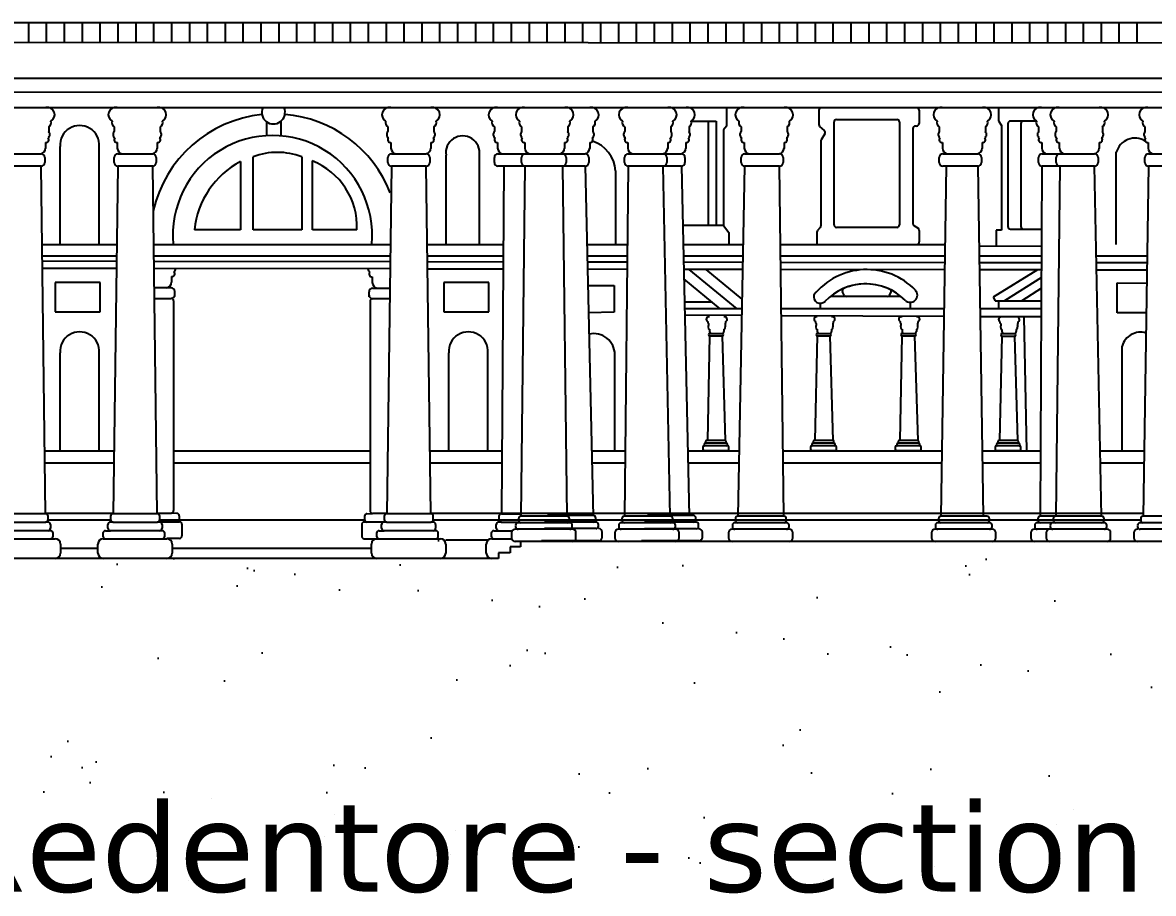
# Model space of a CAD drawing. Header units: metres. Extents: x 232 to 340, y 63 to 125.
# Drawn here: x 272.32 to 303.95, y 63.35 to 87.69 of the extents above; entities that cross this region are included whole.
import ezdxf

# ---------------------------------------------------------------- set-up
doc = ezdxf.new("R2010")
doc.units = ezdxf.units.M
for name, color, linetype in [('ceco.net 203 Il Redentore', 7, 'Continuous'), ('ceco.net Il Redentore DETAILS', 31, 'Continuous'), ('ceco.net Il Redentore LINES', 22, 'Continuous'), ('ceco.net Il Redentore WALLS CUT', 150, 'Continuous')]:
    doc.layers.add(name, color=color, linetype=linetype)

msp = doc.modelspace()

# ---------------------------------------------------------------- hatches: boundary and pattern name
at = {"layer": 'ceco.net Il Redentore WALLS CUT'}
h = msp.add_hatch(dxfattribs=at)
h.set_pattern_fill('AR-SAND', color=256, scale=0.1, style=0)
h.set_pattern_definition([(142.5, (620.6523, 47.1332), (0.160003, 4.894132), [0, -3.8608, 0, -4.318, 0, -4.1275]), (172.5, (620.652, 47.133), (-4.49523, 7.16825), [0, -2.0828, 0, -3.4798, 0, -1.3335]), (212.5, (623.7765, 47.1332), (-7.909924, 0.01437), [0, -1.27, 0, -4.572, 0, -5.969]), (222.5, (623.7765, 47.133), (-7.63556, 2.22929), [0, -0.635, 0, -2.9972, 0, -3.429])])
edge = h.paths.add_edge_path()
edge.add_line((324.765, 72.288), (337.626, 72.288))
edge.add_line((337.626, 72.288), (337.626, 63.388))
edge.add_line((337.626, 63.388), (237.503, 63.388))
edge.add_line((237.503, 63.388), (237.503, 71.658))
edge.add_line((242.231, 71.658), (237.503, 71.658))
edge.add_line((242.231, 71.808), (242.231, 71.658))
edge.add_line((242.561, 71.808), (242.231, 71.808))
edge.add_line((242.561, 71.958), (242.561, 71.808))
edge.add_line((242.891, 71.958), (242.561, 71.958))
edge.add_line((242.891, 72.108), (242.891, 71.958))
edge.add_line((243.221, 72.108), (242.891, 72.108))
edge.add_line((243.221, 72.258), (243.221, 72.108))
edge.add_line((243.551, 72.258), (243.221, 72.258))
edge.add_line((243.551, 72.408), (243.551, 72.258))
edge.add_line((243.881, 72.408), (243.551, 72.408))
edge.add_line((243.881, 72.558), (243.881, 72.408))
edge.add_line((244.211, 72.558), (243.881, 72.558))
edge.add_line((244.211, 72.708), (244.211, 72.558))
edge.add_line((282.669, 72.708), (244.211, 72.708))
edge.add_line((285.626, 72.708), (244.211, 72.708))
edge.add_line((285.439, 73.26), (286.001, 73.26))
edge.add_arc((285.498, 73.33), 0.07, 180, 270, ccw=False)
edge.add_arc((285.439, 72.858), 0.15, 180, 270, ccw=False)
edge.add_arc((285.439, 73.11), 0.15, 90, 180, ccw=False)
edge.add_line((285.289, 72.858), (285.289, 73.11))
edge.add_arc((288.432, 73.301), 0.1, 270, 360, ccw=False)
edge.add_line((288.432, 73.201), (286.833, 73.201))
edge.add_arc((291.232, 73.299), 0.1, 270, 360, ccw=False)
edge.add_line((291.232, 73.199), (289.633, 73.199))
edge.add_arc((286.098, 73.284), 0.1, 180, 270, ccw=False)
edge.add_arc((287.697, 73.284), 0.1, 270, 360, ccw=False)
edge.add_line((287.697, 73.184), (286.098, 73.184))
edge.add_arc((288.984, 73.284), 0.1, 180, 270, ccw=False)
edge.add_arc((290.584, 73.284), 0.1, 270, 360, ccw=False)
edge.add_line((290.584, 73.184), (288.984, 73.184))
edge.add_arc((292.161, 73.284), 0.1, 180, 270, ccw=False)
edge.add_arc((293.76, 73.284), 0.1, 270, 360, ccw=False)
edge.add_line((293.76, 73.184), (292.161, 73.184))
edge.add_line((285.626, 72.867), (285.626, 72.708))
edge.add_line((285.96, 72.867), (285.626, 72.867))
edge.add_line((285.96, 73.03), (285.96, 72.867))
edge.add_line((286.246, 73.03), (285.96, 73.03))
edge.add_line((286.246, 73.184), (286.246, 73.03))
edge.add_line((313.52, 73.184), (286.246, 73.184))
edge.add_line((324.018, 73.389), (313.52, 73.389))
edge.add_line((324.018, 73.389), (324.765, 73.389))
edge.add_line((324.765, 76.777), (324.765, 72.288))
edge.add_line((313.52, 73.389), (313.52, 73.184))

# ---------------------------------------------------------------- linework, layer by layer
at = {"layer": 'ceco.net Il Redentore DETAILS'}
for p, q in [((272.493, 87.11), (272.493, 87.686)), ((272.993, 87.11), (272.993, 87.686)), ((273.493, 87.11), (273.493, 87.686)), ((273.993, 87.11), (273.993, 87.686)), ((274.493, 87.11), (274.493, 87.686)), ((274.993, 87.11), (274.993, 87.686)), ((275.493, 87.11), (275.493, 87.686)), ((275.993, 87.11), (275.993, 87.686)), ((276.493, 87.11), (276.493, 87.686)), ((276.993, 87.11), (276.993, 87.686)), ((277.493, 87.11), (277.493, 87.686)), ((277.993, 87.11), (277.993, 87.686)), ((278.493, 87.11), (278.493, 87.686)), ((278.993, 87.11), (278.993, 87.686)), ((279.493, 87.11), (279.493, 87.686)), ((279.993, 87.11), (279.993, 87.686)), ((280.493, 87.11), (280.493, 87.686)), ((280.993, 87.11), (280.993, 87.686)), ((281.493, 87.11), (281.493, 87.686)), ((281.993, 87.11), (281.993, 87.686)), ((282.493, 87.11), (282.493, 87.686)), ((282.993, 87.11), (282.993, 87.686)), ((283.493, 87.11), (283.493, 87.686)), ((283.993, 87.11), (283.993, 87.686)), ((284.493, 87.11), (284.493, 87.686)), ((284.993, 87.11), (284.993, 87.686)), ((285.493, 87.11), (285.493, 87.686)), ((285.993, 87.11), (285.993, 87.686)), ((286.493, 87.11), (286.493, 87.686)), ((286.993, 87.11), (286.993, 87.686)), ((287.493, 87.11), (287.493, 87.686)), ((287.993, 87.11), (287.993, 87.686)), ((288.493, 87.11), (288.493, 87.686)), ((288.993, 87.11), (288.993, 87.686)), ((289.493, 87.11), (289.493, 87.686)), ((289.993, 87.11), (289.993, 87.686)), ((290.493, 87.11), (290.493, 87.686)), ((290.993, 87.11), (290.993, 87.686)), ((291.493, 87.11), (291.493, 87.686)), ((291.993, 87.11), (291.993, 87.686)), ((292.493, 87.11), (292.493, 87.686)), ((292.993, 87.11), (292.993, 87.686)), ((293.493, 87.11), (293.493, 87.686)), ((293.993, 87.11), (293.993, 87.686)), ((294.493, 87.11), (294.493, 87.686)), ((294.993, 87.11), (294.993, 87.686)), ((295.493, 87.11), (295.493, 87.686)), ((295.993, 87.11), (295.993, 87.686)), ((296.493, 87.11), (296.493, 87.686)), ((296.993, 87.11), (296.993, 87.686)), ((297.493, 87.11), (297.493, 87.686)), ((297.993, 87.11), (297.993, 87.686)), ((298.493, 87.11), (298.493, 87.686)), ((298.993, 87.11), (298.993, 87.686)), ((299.493, 87.11), (299.493, 87.686)), ((299.993, 87.11), (299.993, 87.686)), ((300.493, 87.11), (300.493, 87.686)), ((300.993, 87.11), (300.993, 87.686)), ((301.493, 87.11), (301.493, 87.686)), ((301.993, 87.11), (301.993, 87.686)), ((302.493, 87.11), (302.493, 87.686)), ((302.993, 87.11), (302.993, 87.686)), ((303.493, 87.11), (303.493, 87.686)), ((273.053, 84.776), (273.053, 84.639)), ((274.881, 84.776), (274.881, 84.639)), ((276.172, 84.776), (276.172, 84.639)), ((282.534, 84.776), (282.534, 84.639)), ((283.825, 84.776), (283.825, 84.639)), ((285.515, 84.776), (285.515, 84.639)), ((286.276, 84.776), (286.276, 84.639)), ((287.568, 84.776), (287.568, 84.639)), ((288.271, 84.776), (288.271, 84.639)), ((289.159, 84.776), (289.159, 84.639)), ((290.45, 84.776), (290.45, 84.639)), ((290.96, 84.776), (290.96, 84.639)), ((292.415, 84.776), (292.415, 84.639)), ((293.706, 84.776), (293.706, 84.639)), ((297.957, 84.776), (297.957, 84.639)), ((299.249, 84.776), (299.249, 84.639)), ((300.734, 84.776), (300.734, 84.639)), ((301.226, 84.776), (301.226, 84.639)), ((302.518, 84.776), (302.518, 84.639)), ((303.71, 84.776), (303.71, 84.639)), ((272.965, 84.338), (272.965, 84.172)), ((274.969, 84.338), (274.969, 84.172)), ((276.084, 84.338), (276.084, 84.172)), ((282.622, 84.338), (282.622, 84.172)), ((283.737, 84.338), (283.737, 84.172)), ((285.603, 84.338), (285.603, 84.172)), ((286.364, 84.338), (286.364, 84.172)), ((287.479, 84.338), (287.479, 84.172)), ((288.183, 84.338), (288.183, 84.172)), ((289.247, 84.338), (289.247, 84.172)), ((290.362, 84.338), (290.362, 84.172)), ((290.871, 84.338), (290.871, 84.172)), ((292.503, 84.338), (292.503, 84.172)), ((293.618, 84.338), (293.618, 84.172)), ((298.045, 84.338), (298.045, 84.172)), ((299.16, 84.338), (299.16, 84.172)), ((300.823, 84.338), (300.823, 84.172)), ((301.315, 84.338), (301.315, 84.172)), ((302.43, 84.338), (302.43, 84.172)), ((303.798, 84.338), (303.798, 84.172)), ((271.987, 84.017), (272.828, 84.017)), ((272.828, 84.017), (272.838, 84.017)), ((272.938, 83.917), (272.938, 83.777)), ((274.88, 83.777), (274.88, 83.917)), ((274.98, 84.017), (275.106, 84.017)), ((275.106, 84.017), (275.947, 84.017)), ((275.947, 84.017), (275.958, 84.017)), ((276.058, 83.917), (276.058, 83.777)), ((282.533, 83.777), (282.533, 83.917)), ((282.633, 84.017), (282.759, 84.017)), ((282.759, 84.017), (283.6, 84.017)), ((283.6, 84.017), (283.61, 84.017)), ((283.71, 83.917), (283.71, 83.777)), ((285.514, 83.777), (285.514, 83.917)), ((285.614, 84.017), (285.74, 84.017)), ((285.74, 84.017), (286.581, 84.017)), ((286.276, 83.777), (286.276, 83.917)), ((286.376, 84.017), (286.502, 84.017)), ((286.502, 84.017), (287.342, 84.017)), ((287.205, 84.017), (288.046, 84.017)), ((287.342, 84.017), (287.353, 84.017)), ((287.524, 83.917), (287.524, 83.777)), ((288.046, 84.017), (288.056, 84.017)), ((288.156, 83.917), (288.156, 83.777)), ((289.158, 83.777), (289.158, 83.917)), ((289.258, 84.017), (289.384, 84.017)), ((289.384, 84.017), (290.225, 84.017)), ((289.894, 84.017), (290.734, 84.017)), ((290.225, 84.017), (290.235, 84.017)), ((290.335, 83.917), (290.335, 83.777)), ((290.734, 84.017), (290.745, 84.017)), ((290.845, 83.917), (290.845, 83.777)), ((292.414, 83.777), (292.414, 83.917)), ((292.514, 84.017), (292.64, 84.017)), ((292.64, 84.017), (293.481, 84.017)), ((293.481, 84.017), (293.491, 84.017)), ((293.591, 83.917), (293.591, 83.777)), ((297.956, 83.777), (297.956, 83.917)), ((298.056, 84.017), (298.183, 84.017)), ((298.183, 84.017), (299.023, 84.017)), ((299.023, 84.017), (299.034, 84.017)), ((299.134, 83.917), (299.134, 83.777)), ((300.734, 83.777), (300.734, 83.917)), ((300.834, 84.017), (300.96, 84.017)), ((300.96, 84.017), (301.8, 84.017)), ((301.226, 83.777), (301.226, 83.917)), ((301.326, 84.017), (301.452, 84.017)), ((301.452, 84.017), (302.293, 84.017)), ((302.293, 84.017), (302.303, 84.017)), ((302.403, 83.917), (302.403, 83.777)), ((303.709, 83.777), (303.709, 83.917)), ((303.809, 84.017), (303.935, 84.017)), ((303.935, 84.017), (304.776, 84.017)), ((272.838, 83.677), (271.861, 83.677)), ((272.965, 73.959), (272.838, 83.677)), ((274.98, 83.677), (274.851, 73.959)), ((275.958, 83.677), (274.98, 83.677)), ((276.085, 73.959), (275.958, 83.677)), ((282.633, 83.677), (282.504, 73.959)), ((283.61, 83.677), (282.633, 83.677)), ((283.737, 73.959), (283.61, 83.677)), ((286.592, 83.677), (285.614, 83.677)), ((285.781, 83.677), (285.713, 73.959)), ((286.263, 73.891), (286.376, 83.677)), ((287.353, 83.677), (286.376, 83.677)), ((288.056, 83.677), (287.079, 83.677)), ((287.424, 83.677), (287.545, 73.891)), ((288.056, 83.677), (288.281, 73.891)), ((289.258, 83.677), (289.15, 73.891)), ((290.235, 83.677), (289.258, 83.677)), ((290.745, 83.677), (289.767, 83.677)), ((290.432, 73.891), (290.235, 83.677)), ((290.745, 83.677), (290.961, 73.901)), ((292.514, 83.677), (292.327, 73.891)), ((293.491, 83.677), (292.514, 83.677)), ((293.609, 73.891), (293.491, 83.677)), ((298.007, 73.891), (298.156, 83.677)), ((299.034, 83.677), (298.056, 83.677)), ((299.034, 83.677), (299.189, 73.891)), ((300.785, 73.891), (300.834, 83.677)), ((301.811, 83.677), (300.834, 83.677)), ((301.326, 83.677), (301.216, 73.891)), ((302.303, 83.677), (301.326, 83.677)), ((302.498, 73.891), (302.303, 83.677)), ((303.809, 83.677), (303.663, 73.891)), ((304.786, 83.677), (303.809, 83.677)), ((272.965, 73.959), (271.732, 73.959)), ((271.732, 73.726), (272.965, 73.726)), ((273.03, 73.726), (272.965, 73.726)), ((273.035, 73.796), (273.035, 73.889)), ((274.851, 73.726), (274.775, 73.726)), ((274.781, 73.889), (274.781, 73.796)), ((276.085, 73.959), (274.851, 73.959)), ((274.851, 73.726), (276.085, 73.726)), ((276.15, 73.726), (276.085, 73.726)), ((276.155, 73.796), (276.155, 73.889)), ((282.504, 73.726), (282.428, 73.726)), ((282.434, 73.889), (282.434, 73.796)), ((283.737, 73.959), (282.504, 73.959)), ((282.504, 73.726), (283.737, 73.726)), ((283.802, 73.726), (283.737, 73.726)), ((283.807, 73.796), (283.807, 73.889)), ((285.713, 73.726), (285.637, 73.726)), ((285.643, 73.889), (285.643, 73.796)), ((285.713, 73.959), (286.264, 73.959)), ((285.713, 73.726), (286.216, 73.726)), ((287.545, 73.707), (286.177, 73.707)), ((286.193, 73.821), (286.193, 73.777)), ((287.545, 73.891), (286.263, 73.891)), ((288.281, 73.724), (286.912, 73.724)), ((288.281, 73.907), (286.998, 73.907)), ((287.622, 73.707), (287.545, 73.707)), ((287.615, 73.777), (287.615, 73.821)), ((288.357, 73.724), (288.281, 73.724)), ((288.351, 73.794), (288.351, 73.837)), ((290.432, 73.707), (289.063, 73.707)), ((289.08, 73.821), (289.08, 73.777)), ((290.432, 73.891), (289.15, 73.891)), ((291.081, 73.722), (289.712, 73.722)), ((291.081, 73.905), (289.799, 73.905)), ((290.508, 73.707), (290.432, 73.707)), ((290.502, 73.777), (290.502, 73.821)), ((291.157, 73.722), (291.081, 73.722)), ((291.151, 73.792), (291.151, 73.835)), ((293.609, 73.707), (292.24, 73.707)), ((292.257, 73.821), (292.257, 73.777)), ((293.609, 73.891), (292.327, 73.891)), ((293.685, 73.707), (293.609, 73.707)), ((293.679, 73.777), (293.679, 73.821)), ((299.289, 73.707), (297.92, 73.707)), ((297.937, 73.821), (297.937, 73.777)), ((299.289, 73.891), (298.007, 73.891)), ((299.365, 73.707), (299.289, 73.707)), ((299.359, 73.777), (299.359, 73.821)), ((302.068, 73.707), (300.699, 73.707)), ((300.715, 73.821), (300.715, 73.777)), ((302.068, 73.891), (300.785, 73.891)), ((302.498, 73.707), (301.129, 73.707)), ((301.146, 73.821), (301.146, 73.777)), ((302.498, 73.891), (301.216, 73.891)), ((302.574, 73.707), (302.498, 73.707)), ((302.568, 73.777), (302.568, 73.821)), ((305.744, 73.707), (303.576, 73.707)), ((303.593, 73.821), (303.593, 73.777)), ((305.064, 73.891), (303.663, 73.891)), ((273.03, 73.484), (271.655, 73.484)), ((273.105, 73.484), (273.03, 73.484)), ((273.1, 73.656), (273.1, 73.554)), ((273.175, 73.33), (273.175, 73.414)), ((274.567, 73.414), (274.567, 73.33)), ((274.637, 73.484), (274.775, 73.484)), ((274.705, 73.554), (274.705, 73.656)), ((276.15, 73.484), (274.775, 73.484)), ((276.224, 73.484), (276.15, 73.484)), ((276.22, 73.656), (276.22, 73.554)), ((276.294, 73.33), (276.294, 73.414)), ((282.219, 73.414), (282.219, 73.33)), ((282.289, 73.484), (282.428, 73.484)), ((282.358, 73.554), (282.358, 73.656)), ((283.802, 73.484), (282.428, 73.484)), ((283.877, 73.484), (283.802, 73.484)), ((283.872, 73.656), (283.872, 73.554)), ((283.947, 73.33), (283.947, 73.414)), ((285.428, 73.414), (285.428, 73.33)), ((285.498, 73.484), (285.637, 73.484)), ((285.567, 73.554), (285.567, 73.656)), ((285.637, 73.484), (286.017, 73.484)), ((285.998, 73.424), (285.998, 73.284)), ((287.697, 73.524), (286.098, 73.524)), ((286.107, 73.628), (286.107, 73.585)), ((287.622, 73.524), (286.177, 73.524)), ((288.357, 73.541), (286.912, 73.541)), ((287.692, 73.594), (287.692, 73.637)), ((287.797, 73.284), (287.797, 73.424)), ((288.427, 73.611), (288.427, 73.654)), ((288.532, 73.301), (288.532, 73.441)), ((288.884, 73.424), (288.884, 73.284)), ((290.584, 73.524), (288.984, 73.524)), ((288.993, 73.628), (288.993, 73.585)), ((290.508, 73.524), (289.063, 73.524)), ((291.157, 73.539), (289.712, 73.539)), ((290.578, 73.594), (290.578, 73.637)), ((290.684, 73.284), (290.684, 73.424)), ((291.227, 73.609), (291.227, 73.652)), ((291.332, 73.299), (291.332, 73.439)), ((292.061, 73.424), (292.061, 73.284)), ((293.76, 73.524), (292.161, 73.524)), ((292.17, 73.628), (292.17, 73.585)), ((293.685, 73.524), (292.24, 73.524)), ((293.755, 73.594), (293.755, 73.637)), ((293.86, 73.284), (293.86, 73.424)), ((297.741, 73.424), (297.741, 73.284)), ((299.44, 73.524), (297.841, 73.524)), ((297.85, 73.628), (297.85, 73.585)), ((299.365, 73.524), (297.92, 73.524)), ((299.435, 73.594), (299.435, 73.637)), ((299.54, 73.284), (299.54, 73.424)), ((300.52, 73.424), (300.52, 73.284)), ((302.219, 73.524), (300.62, 73.524)), ((300.629, 73.628), (300.629, 73.585)), ((302.144, 73.524), (300.699, 73.524)), ((300.95, 73.424), (300.95, 73.284)), ((302.65, 73.524), (301.05, 73.524)), ((301.059, 73.628), (301.059, 73.585)), ((302.574, 73.524), (301.129, 73.524)), ((302.644, 73.594), (302.644, 73.637)), ((302.75, 73.284), (302.75, 73.424)), ((303.397, 73.424), (303.397, 73.284)), ((303.506, 73.628), (303.506, 73.585)), ((305.021, 73.524), (303.576, 73.524)), ((271.458, 73.26), (273.232, 73.26)), ((271.517, 73.26), (273.105, 73.26)), ((273.382, 73.11), (273.382, 72.858)), ((274.427, 72.858), (274.427, 73.11)), ((274.577, 73.26), (276.352, 73.26)), ((274.637, 73.26), (276.224, 73.26)), ((276.502, 73.11), (276.502, 72.858)), ((282.08, 72.858), (282.08, 73.11)), ((282.23, 73.26), (284.004, 73.26)), ((282.289, 73.26), (283.877, 73.26)), ((284.154, 73.11), (284.154, 72.858)), ((285.289, 72.858), (285.289, 73.11)), ((285.439, 73.26), (286.001, 73.26)), ((287.697, 73.184), (286.098, 73.184)), ((288.432, 73.201), (286.833, 73.201)), ((290.584, 73.184), (288.984, 73.184)), ((291.232, 73.199), (289.633, 73.199)), ((293.76, 73.184), (292.161, 73.184)), ((299.44, 73.184), (297.841, 73.184)), ((302.219, 73.184), (300.62, 73.184)), ((302.65, 73.184), (301.05, 73.184)), ((305.097, 73.184), (303.497, 73.184)), ((273.232, 72.708), (271.458, 72.708)), ((273.382, 72.708), (273.382, 72.708)), ((273.382, 72.708), (273.382, 72.708)), ((276.352, 72.708), (274.577, 72.708)), ((276.502, 72.708), (276.502, 72.708)), ((276.502, 72.708), (276.502, 72.708)), ((284.004, 72.708), (282.23, 72.708)), ((284.154, 72.708), (284.154, 72.708)), ((284.154, 72.708), (284.154, 72.708))]:
    msp.add_line(p, q, dxfattribs=at)
for centre, radius, start, end in [((273.014, 85.112), 0.203, 299.1046, 103.0811), ((274.92, 85.112), 0.203, 76.9189, 240.8954), ((276.134, 85.112), 0.203, 299.1046, 103.0811), ((282.573, 85.112), 0.203, 76.9189, 240.8954), ((283.786, 85.112), 0.203, 299.1046, 103.0811), ((285.554, 85.112), 0.203, 76.9189, 240.8954), ((286.315, 85.112), 0.203, 76.9189, 240.8954), ((287.529, 85.112), 0.203, 299.1046, 103.0811), ((288.232, 85.112), 0.203, 299.1046, 103.0811), ((289.198, 85.112), 0.203, 76.9189, 240.8954), ((290.411, 85.112), 0.203, 299.1046, 103.0811), ((290.921, 85.112), 0.203, 299.1046, 103.0811), ((292.454, 85.112), 0.203, 76.9189, 240.8954), ((293.667, 85.112), 0.203, 299.1046, 103.0811), ((297.996, 85.112), 0.203, 76.9189, 240.8954), ((299.21, 85.112), 0.203, 299.1046, 103.0811), ((300.773, 85.112), 0.203, 76.9189, 240.8954), ((301.265, 85.112), 0.203, 76.9189, 240.8954), ((302.479, 85.112), 0.203, 299.1046, 103.0811), ((303.749, 85.112), 0.203, 76.9189, 240.8954), ((272.991, 84.889), 0.129, 298.4389, 20.2343), ((274.943, 84.889), 0.129, 159.7657, 241.5611), ((276.111, 84.889), 0.129, 298.4389, 20.2343), ((282.595, 84.889), 0.129, 159.7657, 241.5611), ((283.763, 84.889), 0.129, 298.4389, 20.2343), ((285.577, 84.889), 0.129, 159.7657, 241.5611), ((286.338, 84.889), 0.129, 159.7657, 241.5611), ((287.506, 84.889), 0.129, 298.4389, 20.2343), ((288.209, 84.889), 0.129, 298.4389, 20.2343), ((289.22, 84.889), 0.129, 159.7657, 241.5611), ((290.388, 84.889), 0.129, 298.4389, 20.2343), ((290.898, 84.889), 0.129, 298.4389, 20.2343), ((292.476, 84.889), 0.129, 159.7657, 241.5611), ((293.644, 84.889), 0.129, 298.4389, 20.2343), ((298.019, 84.889), 0.129, 159.7657, 241.5611), ((299.187, 84.889), 0.129, 298.4389, 20.2343), ((300.796, 84.889), 0.129, 159.7657, 241.5611), ((301.288, 84.889), 0.129, 159.7657, 241.5611), ((302.456, 84.889), 0.129, 298.4389, 20.2343), ((303.771, 84.889), 0.129, 159.7657, 241.5611), ((272.978, 84.412), 0.0757, 259.5452, 42.7532), ((272.969, 84.559), 0.115, 304.0141, 43.7071), ((274.965, 84.559), 0.115, 136.2929, 235.9859), ((274.956, 84.412), 0.0757, 137.2468, 280.4548), ((276.098, 84.412), 0.0757, 259.5452, 42.7532), ((276.089, 84.559), 0.115, 304.0141, 43.7071), ((282.617, 84.559), 0.115, 136.2929, 235.9859), ((282.608, 84.412), 0.0757, 137.2468, 280.4548), ((283.751, 84.412), 0.0757, 259.5452, 42.7532), ((283.742, 84.559), 0.115, 304.0141, 43.7071), ((285.599, 84.559), 0.115, 136.2929, 235.9859), ((285.59, 84.412), 0.0757, 137.2468, 280.4548), ((286.36, 84.559), 0.115, 136.2929, 235.9859), ((286.351, 84.412), 0.0757, 137.2468, 280.4548), ((287.493, 84.412), 0.0757, 259.5452, 42.7532), ((287.484, 84.559), 0.115, 304.0141, 43.7071), ((288.196, 84.412), 0.0757, 259.5452, 42.7532), ((288.187, 84.559), 0.115, 304.0141, 43.7071), ((289.242, 84.559), 0.115, 136.2929, 235.9859), ((289.233, 84.412), 0.0757, 137.2468, 280.4548), ((290.376, 84.412), 0.0757, 259.5452, 42.7532), ((290.367, 84.559), 0.115, 304.0141, 43.7071), ((290.885, 84.412), 0.0757, 259.5452, 42.7532), ((290.876, 84.559), 0.115, 304.0141, 43.7071), ((292.498, 84.559), 0.115, 136.2929, 235.9859), ((292.489, 84.412), 0.0757, 137.2468, 280.4548), ((293.631, 84.412), 0.0757, 259.5452, 42.7532), ((293.623, 84.559), 0.115, 304.0141, 43.7071), ((298.041, 84.559), 0.115, 136.2929, 235.9859), ((298.032, 84.412), 0.0757, 137.2468, 280.4548), ((299.174, 84.412), 0.0757, 259.5452, 42.7532), ((299.165, 84.559), 0.115, 304.0141, 43.7071), ((300.818, 84.559), 0.115, 136.2929, 235.9859), ((300.809, 84.412), 0.0757, 137.2468, 280.4548), ((301.31, 84.559), 0.115, 136.2929, 235.9859), ((301.301, 84.412), 0.0757, 137.2468, 280.4548), ((302.443, 84.412), 0.0757, 259.5452, 42.7532), ((302.434, 84.559), 0.115, 304.0141, 43.7071), ((303.793, 84.559), 0.115, 136.2929, 235.9859), ((303.784, 84.412), 0.0757, 137.2468, 280.4548), ((272.797, 84.183), 0.168, 280.6169, 356.4944), ((275.137, 84.183), 0.168, 183.5056, 259.3831), ((275.916, 84.183), 0.168, 280.6169, 356.4944), ((282.79, 84.183), 0.168, 183.5056, 259.3831), ((283.569, 84.183), 0.168, 280.6169, 356.4944), ((285.771, 84.183), 0.168, 183.5056, 259.3831), ((286.533, 84.183), 0.168, 183.5056, 259.3831), ((287.311, 84.183), 0.168, 280.6169, 356.4944), ((288.014, 84.183), 0.168, 280.6169, 356.4944), ((289.415, 84.183), 0.168, 183.5056, 259.3831), ((290.194, 84.183), 0.168, 280.6169, 356.4944), ((290.703, 84.183), 0.168, 280.6169, 356.4944), ((292.671, 84.183), 0.168, 183.5056, 259.3831), ((293.45, 84.183), 0.168, 280.6169, 356.4944), ((298.214, 84.183), 0.168, 183.5056, 259.3831), ((298.992, 84.183), 0.168, 280.6169, 356.4944), ((300.991, 84.183), 0.168, 183.5056, 259.3831), ((301.483, 84.183), 0.168, 183.5056, 259.3831), ((302.261, 84.183), 0.168, 280.6169, 356.4944), ((303.966, 84.183), 0.168, 183.5056, 259.3831), ((272.838, 83.917), 0.1, 0, 90), ((274.98, 83.917), 0.1, 90, 180), ((275.958, 83.917), 0.1, 0, 90), ((282.633, 83.917), 0.1, 90, 180), ((283.61, 83.917), 0.1, 0, 90), ((285.614, 83.917), 0.1, 90, 180), ((286.376, 83.917), 0.1, 90, 180), ((287.424, 83.917), 0.1, 0, 90), ((288.056, 83.917), 0.1, 0, 90), ((289.258, 83.917), 0.1, 90, 180), ((290.235, 83.917), 0.1, 0, 90), ((290.745, 83.917), 0.1, 0, 90), ((292.514, 83.917), 0.1, 90, 180), ((293.491, 83.917), 0.1, 0, 90), ((298.056, 83.917), 0.1, 90, 180), ((299.034, 83.917), 0.1, 0, 90), ((300.834, 83.917), 0.1, 90, 180), ((301.326, 83.917), 0.1, 90, 180), ((302.303, 83.917), 0.1, 0, 90), ((303.809, 83.917), 0.1, 90, 180), ((272.838, 83.777), 0.1, 270, 0), ((274.98, 83.777), 0.1, 180, 270), ((275.958, 83.777), 0.1, 270, 0), ((282.633, 83.777), 0.1, 180, 270), ((283.61, 83.777), 0.1, 270, 0), ((285.614, 83.777), 0.1, 180, 270), ((286.376, 83.777), 0.1, 180, 270), ((287.424, 83.777), 0.1, 270, 0), ((288.056, 83.777), 0.1, 270, 0), ((289.258, 83.777), 0.1, 180, 270), ((290.235, 83.777), 0.1, 270, 0), ((290.745, 83.777), 0.1, 270, 0), ((292.514, 83.777), 0.1, 180, 270), ((293.491, 83.777), 0.1, 270, 0), ((298.056, 83.777), 0.1, 180, 270), ((299.034, 83.777), 0.1, 270, 0), ((300.834, 83.777), 0.1, 180, 270), ((301.326, 83.777), 0.1, 180, 270), ((302.303, 83.777), 0.1, 270, 0), ((303.809, 83.777), 0.1, 180, 270), ((272.965, 73.889), 0.07, 360, 90), ((272.965, 73.796), 0.07, 270, 0), ((273.03, 73.656), 0.07, 0, 90), ((274.775, 73.656), 0.07, 90, 180), ((274.851, 73.889), 0.07, 90, 180), ((274.851, 73.796), 0.07, 180, 270), ((276.085, 73.889), 0.07, 360, 90), ((276.085, 73.796), 0.07, 270, 0), ((276.15, 73.656), 0.07, 0, 90), ((282.428, 73.656), 0.07, 90, 180), ((282.504, 73.889), 0.07, 90, 180), ((282.504, 73.796), 0.07, 180, 270), ((283.737, 73.889), 0.07, 360, 90), ((283.737, 73.796), 0.07, 270, 0), ((283.802, 73.656), 0.07, 0, 90), ((285.637, 73.656), 0.07, 90, 180), ((285.713, 73.889), 0.07, 90, 180), ((285.713, 73.796), 0.07, 180, 270), ((286.177, 73.637), 0.07, 90, 180), ((286.263, 73.821), 0.07, 90, 180), ((286.263, 73.777), 0.07, 180, 270), ((287.545, 73.821), 0.07, 0, 90), ((287.545, 73.777), 0.07, 270, 0), ((287.622, 73.637), 0.07, 0, 90), ((288.281, 73.837), 0.07, 0, 90), ((288.281, 73.794), 0.07, 270, 0), ((288.357, 73.654), 0.07, 0, 90), ((289.063, 73.637), 0.07, 90, 180), ((289.15, 73.821), 0.07, 90, 180), ((289.15, 73.777), 0.07, 180, 270), ((290.432, 73.821), 0.07, 0, 90), ((290.432, 73.777), 0.07, 270, 0), ((290.508, 73.637), 0.07, 0, 90), ((291.081, 73.835), 0.07, 0, 90), ((291.081, 73.792), 0.07, 270, 0), ((291.157, 73.652), 0.07, 0, 90), ((292.24, 73.637), 0.07, 90, 180), ((292.327, 73.821), 0.07, 90, 180), ((292.327, 73.777), 0.07, 180, 270), ((293.609, 73.821), 0.07, 0, 90), ((293.609, 73.777), 0.07, 270, 0), ((293.685, 73.637), 0.07, 0, 90), ((297.92, 73.637), 0.07, 90, 180), ((298.007, 73.821), 0.07, 90, 180), ((298.007, 73.777), 0.07, 180, 270), ((299.289, 73.821), 0.07, 0, 90), ((299.289, 73.777), 0.07, 270, 0), ((299.365, 73.637), 0.07, 0, 90), ((300.699, 73.637), 0.07, 90, 180), ((300.785, 73.821), 0.07, 90, 180), ((300.785, 73.777), 0.07, 180, 270), ((301.129, 73.637), 0.07, 90, 180), ((301.216, 73.821), 0.07, 90, 180), ((301.216, 73.777), 0.07, 180, 270), ((302.498, 73.821), 0.07, 0, 90), ((302.498, 73.777), 0.07, 270, 0), ((302.574, 73.637), 0.07, 0, 90), ((303.576, 73.637), 0.07, 90, 180), ((303.663, 73.821), 0.07, 90, 180), ((303.663, 73.777), 0.07, 180, 270), ((273.03, 73.554), 0.07, 270, 0), ((273.105, 73.414), 0.07, 0, 90), ((274.637, 73.414), 0.07, 90, 180), ((274.775, 73.554), 0.07, 180, 270), ((276.15, 73.554), 0.07, 270, 0), ((276.224, 73.414), 0.07, 0, 90), ((282.289, 73.414), 0.07, 90, 180), ((282.428, 73.554), 0.07, 180, 270), ((283.802, 73.554), 0.07, 270, 0), ((283.877, 73.414), 0.07, 0, 90), ((285.498, 73.414), 0.07, 90, 180), ((285.637, 73.554), 0.07, 180, 270), ((286.098, 73.424), 0.1, 90, 180), ((286.177, 73.594), 0.07, 180, 270), ((287.622, 73.594), 0.07, 270, 0), ((287.697, 73.424), 0.1, 0, 90), ((288.357, 73.611), 0.07, 270, 0), ((288.432, 73.441), 0.1, 0, 90), ((288.984, 73.424), 0.1, 90, 180), ((289.063, 73.594), 0.07, 180, 270), ((290.508, 73.594), 0.07, 270, 0), ((290.584, 73.424), 0.1, 0, 90), ((291.157, 73.609), 0.07, 270, 0), ((291.232, 73.439), 0.1, 0, 90), ((292.161, 73.424), 0.1, 90, 180), ((292.24, 73.594), 0.07, 180, 270), ((293.685, 73.594), 0.07, 270, 0), ((293.76, 73.424), 0.1, 0, 90), ((297.841, 73.424), 0.1, 90, 180), ((297.92, 73.594), 0.07, 180, 270), ((299.365, 73.594), 0.07, 270, 0), ((299.44, 73.424), 0.1, 0, 90), ((300.62, 73.424), 0.1, 90, 180), ((300.699, 73.594), 0.07, 180, 270), ((301.05, 73.424), 0.1, 90, 180), ((301.129, 73.594), 0.07, 180, 270), ((302.574, 73.594), 0.07, 270, 0), ((302.65, 73.424), 0.1, 0, 90), ((303.497, 73.424), 0.1, 90, 180), ((303.576, 73.594), 0.07, 180, 270), ((273.105, 73.33), 0.07, 270, 0), ((273.232, 73.11), 0.15, 360, 90), ((274.577, 73.11), 0.15, 90, 180), ((274.637, 73.33), 0.07, 180, 270), ((276.224, 73.33), 0.07, 270, 0), ((276.352, 73.11), 0.15, 360, 90), ((282.23, 73.11), 0.15, 90, 180), ((282.289, 73.33), 0.07, 180, 270), ((283.877, 73.33), 0.07, 270, 0), ((284.004, 73.11), 0.15, 360, 90), ((285.439, 73.11), 0.15, 90, 180), ((285.498, 73.33), 0.07, 180, 270), ((286.098, 73.284), 0.1, 180, 270), ((287.697, 73.284), 0.1, 270, 0), ((288.432, 73.301), 0.1, 270, 0), ((288.984, 73.284), 0.1, 180, 270), ((290.584, 73.284), 0.1, 270, 0), ((291.232, 73.299), 0.1, 270, 0), ((292.161, 73.284), 0.1, 180, 270), ((293.76, 73.284), 0.1, 270, 0), ((297.841, 73.284), 0.1, 180, 270), ((299.44, 73.284), 0.1, 270, 0), ((300.62, 73.284), 0.1, 180, 270), ((301.05, 73.284), 0.1, 180, 270), ((302.65, 73.284), 0.1, 270, 0), ((303.497, 73.284), 0.1, 180, 270), ((273.232, 72.858), 0.15, 270, 360), ((274.577, 72.858), 0.15, 180, 270), ((276.352, 72.858), 0.15, 270, 360), ((282.23, 72.858), 0.15, 180, 270), ((284.004, 72.858), 0.15, 270, 360), ((285.439, 72.858), 0.15, 180, 270)]:
    msp.add_arc(centre, radius, start, end, dxfattribs=at)
at = {"layer": 'ceco.net Il Redentore LINES'}
for p, q in [((251.867, 87.686), (309.258, 87.686)), ((309.993, 87.11), (250.835, 87.138)), ((310.226, 86.121), (250.845, 86.121)), ((250.981, 85.731), (310.339, 85.752)), ((310.424, 85.309), (250.855, 85.309)), ((292.01, 85.309), (292.01, 84.796)), ((294.589, 85.239), (294.589, 84.837)), ((297.322, 85.309), (294.659, 85.309)), ((297.392, 85.239), (297.392, 84.865)), ((299.617, 85.309), (299.617, 84.942)), ((279.137, 84.919), (279.137, 84.527)), ((279.543, 84.929), (279.543, 84.522)), ((291.019, 84.934), (291.713, 84.934)), ((291.492, 84.934), (291.492, 82.013)), ((291.713, 84.934), (291.713, 82.013)), ((292.01, 84.796), (291.924, 84.692)), ((294.612, 84.786), (294.74, 84.669)), ((295.016, 82.034), (295.016, 84.909)), ((295.086, 84.979), (296.774, 84.979)), ((296.844, 84.909), (296.844, 82.034)), ((297.322, 84.795), (297.288, 84.795)), ((299.617, 84.942), (299.698, 84.809)), ((299.698, 84.809), (299.698, 81.882)), ((299.878, 84.864), (299.878, 81.985)), ((300.675, 84.934), (299.948, 84.934)), ((300.241, 84.864), (300.241, 81.985)), ((291.924, 84.692), (291.924, 82.013)), ((294.753, 84.582), (294.654, 84.413)), ((297.218, 84.725), (297.218, 82.071)), ((273.371, 81.488), (273.371, 84.22)), ((274.459, 81.488), (274.459, 84.22)), ((294.645, 84.377), (294.645, 82.009)), ((278.77, 81.898), (278.77, 83.938)), ((280.132, 83.932), (280.132, 81.898)), ((280.424, 81.898), (280.424, 83.825)), ((284.162, 81.488), (284.162, 83.978)), ((285.095, 81.488), (285.095, 83.978)), ((302.907, 81.488), (302.907, 84.065)), ((278.413, 83.806), (278.413, 81.898)), ((288.907, 81.488), (288.907, 83.546)), ((291.924, 82.013), (290.782, 82.013)), ((291.924, 82.013), (292.069, 81.823)), ((294.628, 81.963), (294.551, 81.875)), ((296.774, 81.964), (295.086, 81.964)), ((297.218, 82.032), (297.218, 82.032)), ((297.25, 82.012), (297.365, 81.939)), ((299.948, 81.915), (300.825, 81.91)), ((278.413, 81.898), (277.126, 81.898)), ((280.132, 81.898), (278.77, 81.898)), ((281.672, 81.898), (280.424, 81.898)), ((292.069, 81.823), (292.069, 81.488)), ((294.534, 81.829), (294.534, 81.488)), ((297.397, 81.879), (297.397, 81.558)), ((299.698, 81.882), (299.546, 81.882)), ((299.546, 81.882), (299.546, 81.447)), ((272.867, 81.488), (274.951, 81.488)), ((275.986, 81.488), (282.604, 81.488)), ((283.639, 81.488), (285.765, 81.488)), ((288.107, 81.488), (289.234, 81.488)), ((290.793, 81.488), (292.472, 81.488)), ((293.518, 81.488), (298.123, 81.488)), ((299.069, 81.45), (300.823, 81.441)), ((272.871, 81.166), (274.947, 81.166)), ((274.945, 81.011), (272.873, 81.015)), ((275.991, 81.166), (282.599, 81.166)), ((282.597, 81), (275.993, 81.01)), ((283.643, 81.166), (285.763, 81.166)), ((285.762, 80.995), (283.645, 80.998)), ((288.114, 81.166), (289.23, 81.166)), ((289.228, 80.99), (288.118, 80.992)), ((290.8, 81.166), (292.466, 81.166)), ((292.462, 80.985), (290.804, 80.987)), ((293.522, 81.166), (298.118, 81.166)), ((298.115, 80.976), (293.524, 80.983)), ((299.074, 81.166), (300.821, 81.166)), ((300.82, 80.972), (299.077, 80.975)), ((302.353, 81.166), (303.771, 81.166)), ((303.76, 80.968), (302.357, 80.97)), ((274.942, 80.811), (272.876, 80.815)), ((282.595, 80.8), (275.995, 80.81)), ((285.76, 80.795), (283.648, 80.798)), ((289.226, 80.79), (288.123, 80.792)), ((292.458, 80.785), (290.809, 80.787)), ((292.301, 79.682), (290.964, 80.787)), ((292.443, 79.954), (291.436, 80.786)), ((298.112, 80.776), (293.526, 80.783)), ((300.819, 80.772), (299.08, 80.775)), ((300.704, 80.772), (299.462, 80.009)), ((303.76, 80.768), (302.361, 80.77)), ((274.493, 80.424), (273.229, 80.424)), ((273.229, 80.424), (273.229, 79.604)), ((274.493, 79.604), (274.493, 80.424)), ((276.485, 80.593), (276.485, 80.427)), ((282.098, 80.584), (282.098, 80.418)), ((285.363, 80.424), (284.1, 80.424)), ((284.1, 80.424), (284.1, 79.604)), ((285.363, 79.604), (285.363, 80.424)), ((288.123, 80.336), (288.863, 80.336)), ((288.863, 80.336), (288.863, 79.594)), ((291.83, 79.682), (290.815, 80.522)), ((300.819, 80.564), (299.785, 79.909)), ((302.937, 79.578), (302.937, 80.412)), ((302.937, 80.412), (303.76, 80.4)), ((276.348, 80.272), (275.995, 80.272)), ((276.474, 80.272), (276.348, 80.272)), ((276.574, 80.032), (276.574, 80.172)), ((282.009, 80.023), (282.009, 80.163)), ((282.109, 80.263), (282.235, 80.263)), ((282.235, 80.263), (282.588, 80.263)), ((295.358, 80.031), (294.911, 80.031)), ((295.295, 80.07), (295.25, 80.163)), ((296.508, 80.031), (295.358, 80.031)), ((296.544, 80.041), (296.877, 80.041)), ((296.57, 80.068), (296.605, 80.134)), ((300.818, 80.267), (300.266, 79.909)), ((276, 79.978), (276.474, 79.978)), ((276.015, 79.978), (276.474, 79.978)), ((276.544, 79.908), (276.544, 74.047)), ((282.039, 79.899), (282.039, 74.038)), ((282.568, 79.969), (282.109, 79.969)), ((282.584, 79.969), (282.109, 79.969)), ((290.833, 79.88), (291.59, 79.88)), ((294.631, 79.682), (294.632, 79.841)), ((297.155, 79.682), (297.15, 79.87)), ((299.462, 80.009), (299.521, 79.913)), ((299.521, 79.913), (300.815, 79.906)), ((299.614, 79.912), (299.614, 79.682)), ((273.229, 79.604), (274.493, 79.604)), ((284.1, 79.604), (285.363, 79.604)), ((288.863, 79.594), (288.15, 79.578)), ((292.437, 79.682), (290.833, 79.682)), ((292.434, 79.499), (290.837, 79.507)), ((298.095, 79.682), (293.539, 79.682)), ((298.092, 79.471), (293.542, 79.494)), ((300.814, 79.682), (299.097, 79.682)), ((300.814, 79.458), (299.101, 79.466)), ((300.323, 79.458), (300.398, 75.72)), ((303.736, 79.578), (302.937, 79.578)), ((291.501, 79.272), (291.501, 79.222)), ((291.533, 79.114), (291.533, 79.054)), ((291.934, 79.114), (291.934, 79.054)), ((291.966, 79.272), (291.966, 79.222)), ((294.513, 79.272), (294.513, 79.222)), ((294.545, 79.114), (294.545, 79.054)), ((294.946, 79.114), (294.946, 79.054)), ((294.978, 79.272), (294.978, 79.222)), ((296.885, 79.272), (296.885, 79.222)), ((296.917, 79.114), (296.917, 79.054)), ((297.318, 79.114), (297.318, 79.054)), ((297.35, 79.272), (297.35, 79.222)), ((299.677, 79.269), (299.677, 79.22)), ((299.709, 79.112), (299.709, 79.052)), ((300.11, 79.112), (300.11, 79.052)), ((300.142, 79.269), (300.142, 79.22)), ((291.48, 76.01), (291.537, 78.927)), ((291.537, 78.999), (291.582, 78.999)), ((291.537, 78.927), (291.582, 78.927)), ((291.582, 78.999), (291.885, 78.999)), ((291.582, 78.927), (291.885, 78.927)), ((291.885, 78.999), (291.889, 78.999)), ((291.885, 78.927), (291.889, 78.927)), ((291.885, 78.927), (291.972, 76.01)), ((294.491, 76.01), (294.549, 78.927)), ((294.549, 78.999), (294.594, 78.999)), ((294.549, 78.927), (294.594, 78.927)), ((294.594, 78.999), (294.897, 78.999)), ((294.594, 78.927), (294.897, 78.927)), ((294.897, 78.999), (294.901, 78.999)), ((294.897, 78.927), (294.901, 78.927)), ((294.897, 78.927), (294.984, 76.01)), ((296.864, 76.01), (296.921, 78.927)), ((296.921, 78.999), (296.966, 78.999)), ((296.921, 78.927), (296.966, 78.927)), ((296.966, 78.999), (297.269, 78.999)), ((296.966, 78.927), (297.269, 78.927)), ((297.269, 78.999), (297.273, 78.999)), ((297.269, 78.927), (297.273, 78.927)), ((297.269, 78.927), (297.356, 76.01)), ((299.655, 76.008), (299.713, 78.924)), ((299.713, 78.996), (299.758, 78.996)), ((299.713, 78.924), (299.758, 78.924)), ((299.758, 78.996), (300.061, 78.996)), ((299.758, 78.924), (300.061, 78.924)), ((300.061, 78.996), (300.064, 78.996)), ((300.061, 78.924), (300.064, 78.924)), ((300.061, 78.924), (300.148, 76.008)), ((273.371, 75.72), (273.371, 78.452)), ((274.459, 75.72), (274.459, 78.452)), ((284.241, 75.72), (284.241, 78.452)), ((285.33, 75.72), (285.33, 78.452)), ((303.073, 75.726), (303.073, 78.646)), ((288.885, 75.72), (288.885, 78.409)), ((291.385, 75.901), (291.385, 75.883)), ((291.972, 75.933), (291.414, 75.933)), ((291.42, 75.979), (291.42, 75.962)), ((291.972, 76.008), (291.449, 76.008)), ((292.003, 75.933), (291.972, 75.933)), ((292.001, 75.962), (292.001, 75.979)), ((292.032, 75.887), (292.032, 75.905)), ((294.397, 75.901), (294.397, 75.883)), ((294.984, 75.933), (294.425, 75.933)), ((294.432, 75.979), (294.432, 75.962)), ((294.984, 76.008), (294.461, 76.008)), ((295.015, 75.933), (294.984, 75.933)), ((295.012, 75.962), (295.012, 75.979)), ((295.043, 75.887), (295.043, 75.905)), ((296.769, 75.901), (296.769, 75.883)), ((297.356, 75.933), (296.798, 75.933)), ((296.804, 75.979), (296.804, 75.962)), ((297.356, 76.008), (296.833, 76.008)), ((297.387, 75.933), (297.356, 75.933)), ((297.385, 75.962), (297.385, 75.979)), ((297.416, 75.887), (297.416, 75.905)), ((300.148, 75.931), (299.589, 75.931)), ((299.596, 75.977), (299.596, 75.96)), ((300.148, 76.006), (299.624, 76.006)), ((300.179, 75.931), (300.148, 75.931)), ((300.176, 75.96), (300.176, 75.977)), ((300.207, 75.885), (300.207, 75.902)), ((272.942, 75.72), (274.875, 75.72)), ((276.544, 75.72), (282.039, 75.72)), ((283.714, 75.72), (285.725, 75.72)), ((288.239, 75.72), (289.17, 75.72)), ((290.921, 75.72), (292.362, 75.72)), ((291.341, 75.818), (291.341, 75.761)), ((292.034, 75.858), (291.381, 75.858)), ((292.034, 75.72), (291.381, 75.72)), ((292.003, 75.858), (291.414, 75.858)), ((292.068, 75.754), (292.068, 75.824)), ((293.587, 75.72), (298.035, 75.72)), ((294.352, 75.818), (294.352, 75.761)), ((295.046, 75.858), (294.393, 75.858)), ((295.046, 75.72), (294.393, 75.72)), ((295.015, 75.858), (294.425, 75.858)), ((295.08, 75.754), (295.08, 75.824)), ((296.725, 75.818), (296.725, 75.761)), ((297.418, 75.858), (296.765, 75.858)), ((297.418, 75.72), (296.765, 75.72)), ((297.387, 75.858), (296.798, 75.858)), ((297.452, 75.754), (297.452, 75.824)), ((299.16, 75.72), (300.794, 75.72)), ((299.516, 75.815), (299.516, 75.758)), ((300.209, 75.856), (299.557, 75.856)), ((300.209, 75.718), (299.557, 75.718)), ((299.561, 75.899), (299.561, 75.881)), ((300.179, 75.856), (299.589, 75.856)), ((300.243, 75.752), (300.243, 75.822)), ((302.462, 75.72), (303.685, 75.72)), ((272.947, 75.379), (274.87, 75.379)), ((276.544, 75.379), (282.039, 75.379)), ((283.719, 75.379), (285.723, 75.379)), ((288.247, 75.379), (289.166, 75.379)), ((290.928, 75.379), (292.355, 75.379)), ((293.591, 75.379), (298.029, 75.379)), ((299.165, 75.379), (300.793, 75.379)), ((302.469, 75.379), (303.685, 75.379)), ((274.851, 73.968), (272.965, 73.968)), ((274.784, 73.777), (273.033, 73.777)), ((276.08, 73.977), (276.474, 73.977)), ((281.884, 73.777), (276.152, 73.777)), ((276.156, 73.735), (276.708, 73.735)), ((276.632, 73.969), (276.474, 73.977)), ((276.702, 73.899), (276.702, 73.805)), ((282.428, 73.726), (281.875, 73.726)), ((281.882, 73.889), (281.882, 73.796)), ((281.952, 73.959), (282.109, 73.968)), ((282.504, 73.968), (282.109, 73.968)), ((303.663, 73.968), (283.737, 73.968)), ((303.576, 73.777), (283.805, 73.777)), ((276.778, 73.665), (276.778, 73.339)), ((281.805, 73.656), (281.805, 73.33)), ((276.708, 73.269), (276.354, 73.269)), ((281.875, 73.26), (282.23, 73.26)), ((285.333, 73.216), (284.154, 73.216)), ((274.427, 72.984), (273.382, 72.984)), ((282.08, 72.984), (276.502, 72.984))]:
    msp.add_line(p, q, dxfattribs=at)
for centre, radius, start, end in [((279.366, 81.657), 3.477, 95.8137, 167.2756), ((279.334, 85.179), 0.326, 156.4874, 23.5126), ((279.366, 81.657), 3.477, 21.4064, 85.2364), ((294.659, 85.239), 0.07, 90, 180), ((297.322, 85.239), 0.07, 0, 90), ((273.915, 84.265), 0.546, 355.2628, 184.7372), ((294.659, 84.837), 0.07, 180, 227.5265), ((295.086, 84.909), 0.07, 90, 180), ((296.774, 84.909), 0.07, 360, 90), ((297.288, 84.725), 0.07, 90, 180), ((297.322, 84.865), 0.07, 270, 0), ((299.948, 84.864), 0.07, 90, 180), ((300.311, 84.864), 0.07, 90, 180), ((279.309, 81.744), 2.788, 354.7259, 185.2741), ((284.629, 84.048), 0.472, 351.4769, 188.5231), ((294.693, 84.617), 0.07, 329.7059, 47.5265), ((303.431, 83.911), 0.546, 58.3467, 163.6177), ((287.949, 83.468), 0.961, 4.7024, 70.9455), ((294.715, 84.377), 0.07, 149.7059, 180), ((279.443, 82.15), 1.91, 68.8624, 110.623), ((279.681, 81.976), 1.992, 357.7573, 68.1209), ((279.572, 81.636), 2.46, 118.104, 173.8825), ((294.575, 82.009), 0.07, 318.9326, 0), ((295.086, 82.034), 0.07, 180, 270), ((296.774, 82.034), 0.07, 270, 0), ((297.288, 82.071), 0.07, 180, 237.4991), ((297.327, 81.879), 0.07, 0, 57.4991), ((299.948, 81.985), 0.07, 180, 269.7185), ((300.311, 81.985), 0.07, 180, 269.7185), ((294.604, 81.829), 0.07, 138.9326, 180), ((297.327, 81.558), 0.07, 270, 360), ((276.499, 80.668), 0.0757, 259.5452, 42.7532), ((276.49, 80.815), 0.115, 304.0141, 357.7055), ((282.093, 80.805), 0.115, 182.2945, 235.9859), ((282.084, 80.659), 0.0757, 137.2468, 280.4548), ((295.929, 78.888), 1.896, 44.0627, 141.2665), ((276.317, 80.438), 0.168, 280.6169, 356.4944), ((282.266, 80.429), 0.168, 183.5056, 259.3831), ((295.9, 78.816), 1.567, 45.227, 136.6017), ((295.9, 78.816), 1.567, 64.5438, 113.0863), ((276.474, 80.172), 0.1, 360, 90), ((276.474, 80.078), 0.1, 270, 360), ((282.109, 80.163), 0.1, 90, 180), ((282.109, 80.069), 0.1, 180, 270), ((294.632, 80.029), 0.188, 165.9927, 313.5766), ((295.313, 80.193), 0.07, 113.0863, 205.7666), ((295.358, 80.101), 0.07, 205.7666, 270), ((296.508, 80.101), 0.07, 270, 331.8636), ((296.544, 80.167), 0.07, 331.8636, 64.5438), ((297.145, 80.07), 0.2, 225.0049, 43.1206), ((276.474, 79.908), 0.07, 360, 90), ((282.109, 79.899), 0.07, 90, 180), ((291.515, 79.393), 0.0731, 76.9189, 240.8954), ((291.952, 79.393), 0.0731, 299.1046, 103.0811), ((294.527, 79.393), 0.0731, 76.9189, 240.8954), ((294.964, 79.393), 0.0731, 299.1046, 103.0811), ((296.899, 79.393), 0.0731, 76.9189, 240.8954), ((297.336, 79.393), 0.0731, 299.1046, 103.0811), ((299.691, 79.39), 0.0731, 76.9189, 240.8954), ((300.128, 79.39), 0.0731, 299.1046, 103.0811), ((291.524, 79.313), 0.0466, 159.7657, 241.5611), ((291.531, 79.194), 0.0415, 136.2929, 235.9859), ((291.528, 79.141), 0.0272, 137.2468, 280.4548), ((291.939, 79.141), 0.0272, 259.5452, 42.7532), ((291.936, 79.194), 0.0415, 304.0141, 43.7071), ((291.944, 79.313), 0.0466, 298.4389, 20.2343), ((294.535, 79.313), 0.0466, 159.7657, 241.5611), ((294.543, 79.194), 0.0415, 136.2929, 235.9859), ((294.54, 79.141), 0.0272, 137.2468, 280.4548), ((294.951, 79.141), 0.0272, 259.5452, 42.7532), ((294.948, 79.194), 0.0415, 304.0141, 43.7071), ((294.956, 79.313), 0.0466, 298.4389, 20.2343), ((296.908, 79.313), 0.0466, 159.7657, 241.5611), ((296.915, 79.194), 0.0415, 136.2929, 235.9859), ((296.912, 79.141), 0.0272, 137.2468, 280.4548), ((297.323, 79.141), 0.0272, 259.5452, 42.7532), ((297.32, 79.194), 0.0415, 304.0141, 43.7071), ((297.328, 79.313), 0.0466, 298.4389, 20.2343), ((299.699, 79.31), 0.0466, 159.7657, 241.5611), ((299.707, 79.192), 0.0415, 136.2929, 235.9859), ((299.704, 79.139), 0.0272, 137.2468, 280.4548), ((300.115, 79.139), 0.0272, 259.5452, 42.7532), ((300.112, 79.192), 0.0415, 304.0141, 43.7071), ((300.12, 79.31), 0.0466, 298.4389, 20.2343), ((273.915, 78.497), 0.546, 355.2628, 184.7372), ((284.786, 78.497), 0.546, 355.2628, 184.7372), ((288.297, 78.406), 0.588, 0.2967, 103.0318), ((291.537, 78.963), 0.036, 90, 180), ((291.537, 78.963), 0.036, 180, 270), ((291.594, 79.058), 0.0606, 183.5056, 259.3831), ((291.874, 79.058), 0.0606, 280.6169, 356.4944), ((291.889, 78.963), 0.036, 0, 90), ((291.889, 78.963), 0.036, 270, 0), ((294.549, 78.963), 0.036, 90, 180), ((294.549, 78.963), 0.036, 180, 270), ((294.605, 79.058), 0.0606, 183.5056, 259.3831), ((294.886, 79.058), 0.0606, 280.6169, 356.4944), ((294.901, 78.963), 0.036, 0, 90), ((294.901, 78.963), 0.036, 270, 0), ((296.921, 78.963), 0.036, 90, 180), ((296.921, 78.963), 0.036, 180, 270), ((296.978, 79.058), 0.0606, 183.5056, 259.3831), ((297.258, 79.058), 0.0606, 280.6169, 356.4944), ((297.273, 78.963), 0.036, 0, 90), ((297.273, 78.963), 0.036, 270, 0), ((299.713, 78.96), 0.036, 90, 180), ((299.713, 78.96), 0.036, 180, 270), ((299.769, 79.056), 0.0606, 183.5056, 259.3831), ((300.049, 79.056), 0.0606, 280.6169, 356.4944), ((300.064, 78.96), 0.036, 0, 90), ((300.064, 78.96), 0.036, 270, 0), ((303.58, 78.506), 0.526, 72.8018, 164.5123), ((291.414, 75.905), 0.0286, 90, 180), ((291.449, 75.979), 0.0286, 90, 180), ((291.449, 75.962), 0.0286, 180, 270), ((291.972, 75.979), 0.0286, 0, 90), ((291.972, 75.962), 0.0286, 270, 0), ((292.003, 75.905), 0.0286, 0, 90), ((294.425, 75.905), 0.0286, 90, 180), ((294.461, 75.979), 0.0286, 90, 180), ((294.461, 75.962), 0.0286, 180, 270), ((294.984, 75.979), 0.0286, 0, 90), ((294.984, 75.962), 0.0286, 270, 0), ((295.015, 75.905), 0.0286, 0, 90), ((296.798, 75.905), 0.0286, 90, 180), ((296.833, 75.979), 0.0286, 90, 180), ((296.833, 75.962), 0.0286, 180, 270), ((297.356, 75.979), 0.0286, 0, 90), ((297.356, 75.962), 0.0286, 270, 0), ((297.387, 75.905), 0.0286, 0, 90), ((299.589, 75.902), 0.0286, 90, 180), ((299.624, 75.977), 0.0286, 90, 180), ((299.624, 75.96), 0.0286, 180, 270), ((300.148, 75.977), 0.0286, 0, 90), ((300.148, 75.96), 0.0286, 270, 0), ((300.179, 75.902), 0.0286, 0, 90), ((291.381, 75.818), 0.0408, 90, 180), ((291.381, 75.761), 0.0408, 180, 270), ((291.414, 75.887), 0.0286, 180, 270), ((292.003, 75.887), 0.0286, 270, 0), ((292.034, 75.824), 0.034, 0, 90), ((292.034, 75.754), 0.034, 270, 0), ((294.393, 75.818), 0.0408, 90, 180), ((294.393, 75.761), 0.0408, 180, 270), ((294.425, 75.887), 0.0286, 180, 270), ((295.015, 75.887), 0.0286, 270, 0), ((295.046, 75.824), 0.034, 0, 90), ((295.046, 75.754), 0.034, 270, 0), ((296.765, 75.818), 0.0408, 90, 180), ((296.765, 75.761), 0.0408, 180, 270), ((296.798, 75.887), 0.0286, 180, 270), ((297.387, 75.887), 0.0286, 270, 0), ((297.418, 75.824), 0.034, 0, 90), ((297.418, 75.754), 0.034, 270, 0), ((299.557, 75.815), 0.0408, 90, 180), ((299.557, 75.758), 0.0408, 180, 270), ((299.589, 75.885), 0.0286, 180, 270), ((300.179, 75.885), 0.0286, 270, 0), ((300.209, 75.822), 0.034, 0, 90), ((300.209, 75.752), 0.034, 270, 0), ((276.474, 74.047), 0.07, 270, 360), ((282.109, 74.038), 0.07, 180, 270), ((276.632, 73.899), 0.07, 0, 90), ((276.632, 73.805), 0.07, 270, 0), ((276.708, 73.665), 0.07, 0, 90), ((281.875, 73.656), 0.07, 90, 180), ((281.952, 73.889), 0.07, 90, 180), ((281.952, 73.796), 0.07, 180, 270), ((276.708, 73.339), 0.07, 270, 0), ((281.875, 73.33), 0.07, 180, 270)]:
    msp.add_arc(centre, radius, start, end, dxfattribs=at)
at = {"layer": 'ceco.net Il Redentore WALLS CUT'}
for p, q in [((313.52, 73.184), (286.246, 73.184)), ((286.246, 73.184), (286.246, 73.03)), ((285.96, 72.867), (285.626, 72.867)), ((285.626, 72.867), (285.626, 72.708)), ((286.246, 73.03), (285.96, 73.03)), ((285.96, 73.03), (285.96, 72.867)), ((285.626, 72.708), (244.211, 72.708)), ((282.669, 72.708), (244.211, 72.708))]:
    msp.add_line(p, q, dxfattribs=at)

# ---------------------------------------------------------------- texts
at = {"layer": 'ceco.net 203 Il Redentore', "insert": (266.971, 65.895), "char_height": 2.5, "width": 46.96534, "attachment_point": 1}
msp.add_mtext('{\\fVerdana|b0|i0|c0|p34;Il Redentore - section view}', dxfattribs=at)

doc.saveas('drawing.dxf')
